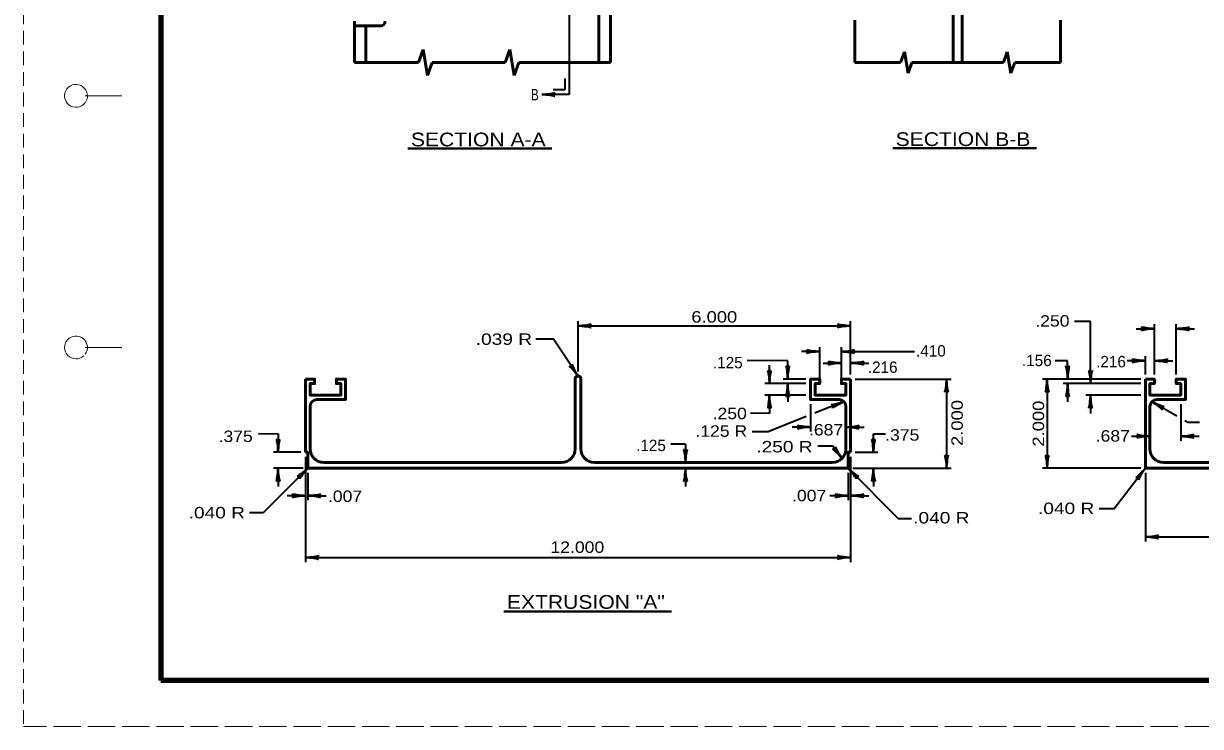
# Model space of a CAD drawing. Extents: x -2 to 679, y -1 to 439.
# Drawn here: x -1.5 to 256, y -0.6 to 153 of the extents above; entities that cross this region are included whole.
import ezdxf
from ezdxf.enums import TextEntityAlignment as Align

# ---------------------------------------------------------------- set-up
doc = ezdxf.new("R2010")
doc.units = 0
doc.linetypes.add('LONG_DASHED', pattern=[7.5, 6, -1.5])
doc.linetypes.add('MEDIUM_DASHED', pattern=[4.5, 3, -1.5])
doc.layers.add('1', color=7, linetype='Continuous', lineweight=53)
doc.layers.add('61', color=7, linetype='Continuous', lineweight=35)

msp = doc.modelspace()

# ---------------------------------------------------------------- linework, layer by layer
at = {"layer": '1', "linetype": 'MEDIUM_DASHED', "lineweight": 13}
msp.add_line((-1.478, 439.398), (-1.538, -0.642), dxfattribs=at)
at = {"layer": '1'}
for p, q in [((124.354, 186.996), (124.354, 144.496)), ((126.854, 186.996), (126.854, 144.496)), ((201.838, 144.496), (201.838, 186.746)), ((203.838, 144.496), (203.838, 186.746)), ((70.854, 153.496), (70.854, 144.496)), ((70.854, 152.496), (76.604, 152.496)), ((73.354, 152.496), (73.354, 144.496)), ((180.338, 153.746), (180.338, 144.496)), ((225.338, 153.746), (225.338, 144.496)), ((84.854, 144.496), (85.88, 147.315)), ((85.88, 147.315), (86.828, 141.677)), ((103.854, 144.496), (104.88, 147.315)), ((104.88, 147.315), (105.828, 141.677)), ((190.338, 144.496), (191.193, 146.845)), ((191.193, 146.845), (191.982, 142.147)), ((212.838, 144.496), (213.693, 146.845)), ((213.693, 146.845), (214.482, 142.147)), ((70.854, 144.496), (84.854, 144.496)), ((86.828, 141.677), (87.854, 144.496)), ((87.854, 144.496), (103.854, 144.496)), ((105.828, 141.677), (106.854, 144.496)), ((106.854, 144.496), (126.854, 144.496)), ((190.338, 144.496), (180.338, 144.496)), ((191.982, 142.147), (192.838, 144.496)), ((202.838, 144.496), (192.838, 144.496)), ((212.838, 144.496), (202.838, 144.496)), ((214.482, 142.147), (215.338, 144.496)), ((225.338, 144.496), (215.338, 144.496)), ((60.149, 75.294), (60.149, 59.294)), ((119.149, 75.294), (119.149, 60.044)), ((120.399, 75.294), (120.399, 60.044)), ((179.399, 75.294), (179.399, 59.294)), ((243.899, 75.294), (243.899, 55.794)), ((61.149, 69.294), (61.149, 60.044)), ((178.399, 69.294), (178.399, 60.044)), ((244.899, 69.294), (244.899, 60.044)), ((64.149, 57.044), (116.149, 57.044)), ((175.399, 57.044), (123.399, 57.044)), ((247.899, 57.044), (299.899, 57.044)), ((60.649, 55.794), (119.774, 55.794)), ((178.899, 55.794), (119.774, 55.794)), ((243.899, 55.794), (303.649, 55.794))]:
    msp.add_line(p, q, dxfattribs=at)
at = {"layer": '1', "lineweight": 35}
for p, q in [((117.854, 171.496), (117.854, 137.496)), ((116.854, 140.996), (116.854, 138.496)), ((117.854, 137.496), (111.854, 137.496)), ((116.854, 138.496), (114.354, 138.496)), ((119.774, 76.923), (119.774, 87.923)), ((179.399, 76.294), (179.399, 87.923)), ((231.899, 87.874), (228.398, 87.874)), ((231.899, 74.294), (231.899, 87.874)), ((119.774, 86.923), (179.399, 86.923)), ((241.899, 86.294), (245.899, 86.294)), ((245.899, 76.294), (245.899, 87.294)), ((250.649, 76.294), (250.649, 87.294)), ((250.649, 86.294), (254.649, 86.294)), ((172.649, 81.294), (168.649, 81.294)), ((172.649, 75.294), (172.649, 82.294)), ((177.399, 75.294), (177.399, 82.294)), ((177.399, 81.294), (193.417, 81.294)), ((243.899, 76.294), (243.899, 80.294)), ((165.649, 79.294), (156.817, 79.343)), ((161.649, 74.294), (161.649, 78.294)), ((165.649, 75.294), (165.649, 79.294)), ((173.399, 78.794), (177.399, 78.794)), ((179.399, 78.794), (183.399, 78.794)), ((226.899, 79.294), (224.139, 79.291)), ((226.899, 75.294), (226.899, 79.294)), ((243.899, 79.294), (239.899, 79.294)), ((245.899, 79.294), (249.899, 79.294)), ((169.649, 75.294), (164.649, 75.294)), ((180.399, 75.294), (201.399, 75.294)), ((200.399, 75.294), (200.399, 55.794)), ((242.899, 75.294), (221.399, 75.294)), ((222.399, 75.294), (222.399, 55.794)), ((169.649, 74.294), (160.649, 74.294)), ((165.649, 74.294), (165.649, 70.294)), ((242.899, 74.294), (225.899, 74.294)), ((226.899, 74.294), (226.899, 70.294)), ((169.649, 71.794), (160.649, 71.794)), ((161.649, 71.794), (161.649, 67.794)), ((170.649, 69.794), (170.649, 63.794)), ((177.96, 70.355), (171.579, 67.831)), ((242.899, 71.794), (230.899, 71.794)), ((231.899, 71.794), (231.899, 67.794)), ((245.339, 70.355), (250.781, 67.238)), ((251.649, 69.794), (251.649, 61.794)), ((161.649, 67.794), (157.529, 67.804)), ((169.719, 67.095), (161.361, 63.789)), ((170.649, 64.794), (166.649, 64.794)), ((178.399, 64.794), (182.399, 64.794)), ((252.517, 66.244), (253.226, 65.838)), ((253.226, 65.838), (255.782, 65.838)), ((54.149, 63.294), (49.865, 63.245)), ((54.149, 63.294), (54.149, 59.294)), ((161.361, 63.789), (157.902, 63.789)), ((184.399, 63.294), (187.038, 63.305)), ((184.399, 59.294), (184.399, 63.294)), ((240.899, 62.794), (244.899, 62.794)), ((251.649, 62.794), (255.649, 62.794)), ((59.149, 59.294), (53.149, 59.294)), ((143.284, 61.044), (140.085, 61.073)), ((143.284, 61.044), (143.284, 57.044)), ((180.399, 59.294), (185.399, 59.294)), ((60.149, 58.294), (60.149, 35.294)), ((179.399, 58.294), (179.399, 35.294)), ((60.649, 55.794), (50.916, 46.065)), ((59.649, 55.794), (53.149, 55.794)), ((54.149, 55.794), (54.149, 51.794)), ((60.649, 54.794), (60.649, 48.794)), ((143.284, 55.794), (143.284, 51.794)), ((178.899, 54.794), (178.899, 48.794)), ((179.899, 55.794), (201.399, 55.794)), ((184.399, 55.794), (184.399, 51.794)), ((242.899, 55.794), (221.399, 55.794)), ((243.899, 54.794), (243.899, 39.794)), ((60.149, 49.794), (56.149, 49.794)), ((60.649, 49.794), (64.649, 49.794)), ((178.899, 49.794), (174.899, 49.794)), ((179.399, 49.794), (183.399, 49.794)), ((50.916, 46.065), (47.908, 46.065)), ((243.899, 40.794), (304.149, 40.794)), ((60.149, 36.294), (179.399, 36.294))]:
    msp.add_line(p, q, dxfattribs=at)
at = {"layer": '1', "lineweight": 40}
for p, q in [((82.56, 125.671), (114.011, 125.671)), ((188.619, 125.744), (220.07, 125.744)), ((103.554, 24.496), (140.195, 24.496))]:
    msp.add_line(p, q, dxfattribs=at)
at = {"layer": '1', "lineweight": 35}
for points in [[(119.774, 75.923), (114.378, 84.044), (110.533, 84.044)], [(177.521, 57.923), (175.496, 60.627), (172.223, 60.627)], [(178.899, 55.794), (189.806, 44.821), (192.769, 44.821)], [(243.899, 55.794), (237.1, 46.907), (233.814, 46.907)]]:
    msp.add_lwpolyline(points, dxfattribs=at)
at = {"layer": '1'}
for points in [[(60.149, 75.294), (62.149, 75.294), (62.149, 74.294), (61.149, 74.294), (61.149, 71.794), (67.899, 71.794), (67.899, 74.294), (66.899, 74.294), (66.899, 75.294), (68.899, 75.294), (68.899, 70.794), (62.649, 70.794)], [(179.399, 75.294), (177.399, 75.294), (177.399, 74.294), (178.399, 74.294), (178.399, 71.794), (171.649, 71.794), (171.649, 74.294), (172.649, 74.294), (172.649, 75.294), (170.649, 75.294), (170.649, 70.794), (176.899, 70.794)], [(243.899, 75.294), (245.899, 75.294), (245.899, 74.294), (244.899, 74.294), (244.899, 71.794), (251.649, 71.794), (251.649, 74.294), (250.649, 74.294), (250.649, 75.294), (252.649, 75.294), (252.649, 70.794), (246.399, 70.794)], [(60.149, 59.294), (60.649, 59.294), (60.649, 55.794)], [(179.399, 59.294), (178.899, 59.294), (178.899, 55.794)]]:
    msp.add_lwpolyline(points, dxfattribs=at)
for centre, radius, start, end in [((76.604, 153.496), 1, 270, 0), ((119.774, 75.298), 0.625, 359.66399, 180.33601), ((62.649, 69.294), 1.5, 90, 180), ((176.899, 69.294), 1.5, 0, 90), ((246.399, 69.294), 1.5, 90, 180), ((64.149, 60.044), 3, 180, 270), ((116.149, 60.044), 3, 270, 0), ((123.399, 60.044), 3, 180, 270), ((175.399, 60.044), 3, 270, 0), ((247.899, 60.044), 3, 180, 270)]:
    msp.add_arc(centre, radius, start, end, dxfattribs=at)
at = {"layer": '1', "lineweight": 40}
for centre, major_axis, ratio, start_param, end_param in [((112.974, 137.285), (-1.756, 0.176), 0.07063, 3.1407148, 5.41811), ((112.945, 137.773), (-1.786, -0.156), 0.122415, 0.8963533, 3.1415927), ((120.865, 87.199), (-1.786, -0.156), 0.122415, 0.8963533, 3.1415927), ((120.865, 87.199), (-1.786, -0.156), 0.122415, 0.8963533, 3.1415927), ((120.895, 86.711), (-1.756, 0.176), 0.07063, 3.1407148, 5.41811), ((120.895, 86.711), (-1.756, 0.176), 0.07063, 3.1407148, 5.41811), ((178.308, 86.647), (1.786, 0.156), 0.122415, 0.8963533, 3.1415927), ((178.279, 87.135), (1.756, -0.176), 0.07063, 3.1407148, 5.41811), ((244.808, 86.018), (1.786, 0.156), 0.122415, 0.8963533, 3.1415927), ((244.808, 86.018), (1.786, 0.156), 0.122415, 0.8963533, 3.1415927), ((244.779, 86.506), (1.756, -0.176), 0.07063, 3.1407148, 5.41811), ((244.779, 86.506), (1.756, -0.176), 0.07063, 3.1407148, 5.41811), ((251.74, 86.571), (-1.786, -0.156), 0.122415, 0.8963533, 3.1415927), ((251.74, 86.571), (-1.786, -0.156), 0.122415, 0.8963533, 3.1415927), ((251.77, 86.083), (-1.756, 0.176), 0.07063, 3.1407148, 5.41811), ((251.77, 86.083), (-1.756, 0.176), 0.07063, 3.1407148, 5.41811), ((171.558, 81.018), (1.786, 0.156), 0.122415, 0.8963533, 3.1415927), ((171.558, 81.018), (1.786, 0.156), 0.122415, 0.8963533, 3.1415927), ((171.529, 81.506), (1.756, -0.176), 0.07063, 3.1407148, 5.41811), ((171.529, 81.506), (1.756, -0.176), 0.07063, 3.1407148, 5.41811), ((178.49, 81.571), (-1.786, -0.156), 0.122415, 0.8963533, 3.1415927), ((178.49, 81.571), (-1.786, -0.156), 0.122415, 0.8963533, 3.1415927), ((178.52, 81.083), (-1.756, 0.176), 0.07063, 3.1407148, 5.41811), ((178.52, 81.083), (-1.756, 0.176), 0.07063, 3.1407148, 5.41811), ((118.94, 76.679), (1.118, -1.401), 0.122415, 0.8963533, 3.1415927), ((119.33, 76.973), (-0.826, 1.56), 0.07063, 6.2823074, 8.5597026), ((165.373, 76.386), (0.156, -1.786), 0.122415, 0.8963533, 3.1415927), ((165.373, 76.386), (0.156, -1.786), 0.122415, 0.8963533, 3.1415927), ((165.861, 76.415), (-0.176, -1.756), 0.07063, 3.1407148, 5.41811), ((165.861, 76.415), (-0.176, -1.756), 0.07063, 3.1407148, 5.41811), ((176.308, 78.518), (1.786, 0.156), 0.122415, 0.8963533, 3.1415927), ((176.308, 78.518), (1.786, 0.156), 0.122415, 0.8963533, 3.1415927), ((176.279, 79.006), (1.756, -0.176), 0.07063, 3.1407148, 5.41811), ((176.279, 79.006), (1.756, -0.176), 0.07063, 3.1407148, 5.41811), ((180.49, 79.071), (-1.786, -0.156), 0.122415, 0.8963533, 3.1415927), ((180.52, 78.583), (-1.756, 0.176), 0.07063, 3.1407148, 5.41811), ((226.623, 76.386), (0.156, -1.786), 0.122415, 0.8963533, 3.1415927), ((226.623, 76.386), (0.156, -1.786), 0.122415, 0.8963533, 3.1415927), ((227.111, 76.415), (-0.176, -1.756), 0.07063, 3.1407148, 5.41811), ((227.111, 76.415), (-0.176, -1.756), 0.07063, 3.1407148, 5.41811), ((242.808, 79.018), (1.786, 0.156), 0.122415, 0.8963533, 3.1415927), ((242.808, 79.018), (1.786, 0.156), 0.122415, 0.8963533, 3.1415927), ((242.779, 79.506), (1.756, -0.176), 0.07063, 3.1407148, 5.41811), ((242.779, 79.506), (1.756, -0.176), 0.07063, 3.1407148, 5.41811), ((246.99, 79.571), (-1.786, -0.156), 0.122415, 0.8963533, 3.1415927), ((247.02, 79.083), (-1.756, 0.176), 0.07063, 3.1407148, 5.41811), ((161.373, 75.386), (0.156, -1.786), 0.122415, 0.8963533, 3.1415927), ((161.373, 75.386), (0.156, -1.786), 0.122415, 0.8963533, 3.1415927), ((161.861, 75.415), (-0.176, -1.756), 0.07063, 3.1407148, 5.41811), ((161.861, 75.415), (-0.176, -1.756), 0.07063, 3.1407148, 5.41811), ((200.188, 74.174), (0.176, 1.756), 0.07063, 3.1407148, 5.41811), ((200.188, 74.174), (0.176, 1.756), 0.07063, 3.1407148, 5.41811), ((200.676, 74.203), (-0.156, 1.786), 0.122415, 0.8963533, 3.1415927), ((200.676, 74.203), (-0.156, 1.786), 0.122415, 0.8963533, 3.1415927), ((222.188, 74.174), (0.176, 1.756), 0.07063, 3.1407148, 5.41811), ((222.188, 74.174), (0.176, 1.756), 0.07063, 3.1407148, 5.41811), ((222.676, 74.203), (-0.156, 1.786), 0.122415, 0.8963533, 3.1415927), ((222.676, 74.203), (-0.156, 1.786), 0.122415, 0.8963533, 3.1415927), ((231.623, 75.386), (0.156, -1.786), 0.122415, 0.8963533, 3.1415927), ((231.623, 75.386), (0.156, -1.786), 0.122415, 0.8963533, 3.1415927), ((232.111, 75.415), (-0.176, -1.756), 0.07063, 3.1407148, 5.41811), ((232.111, 75.415), (-0.176, -1.756), 0.07063, 3.1407148, 5.41811), ((165.438, 73.174), (0.176, 1.756), 0.07063, 3.1407148, 5.41811), ((165.438, 73.174), (0.176, 1.756), 0.07063, 3.1407148, 5.41811), ((165.926, 73.203), (-0.156, 1.786), 0.122415, 0.8963533, 3.1415927), ((165.926, 73.203), (-0.156, 1.786), 0.122415, 0.8963533, 3.1415927), ((226.688, 73.174), (0.176, 1.756), 0.07063, 3.1407148, 5.41811), ((226.688, 73.174), (0.176, 1.756), 0.07063, 3.1407148, 5.41811), ((227.176, 73.203), (-0.156, 1.786), 0.122415, 0.8963533, 3.1415927), ((227.176, 73.203), (-0.156, 1.786), 0.122415, 0.8963533, 3.1415927), ((161.438, 70.674), (0.176, 1.756), 0.07063, 3.1407148, 5.41811), ((161.926, 70.703), (-0.156, 1.786), 0.122415, 0.8963533, 3.1415927), ((176.84, 70.14), (1.698, 0.483), 0.07063, 3.1407148, 5.41811), ((177.047, 69.697), (1.603, 0.802), 0.122415, 0.8963533, 3.1415927), ((231.688, 70.674), (0.176, 1.756), 0.07063, 3.1407148, 5.41811), ((232.176, 70.703), (-0.156, 1.786), 0.122415, 0.8963533, 3.1415927), ((246.206, 69.615), (1.437, -1.025), 0.07063, 6.2823074, 8.5597026), ((246.423, 70.053), (-1.627, 0.752), 0.122415, 0.8963533, 3.1415927), ((169.558, 64.518), (1.786, 0.156), 0.122415, 0.8963533, 3.1415927), ((169.558, 64.518), (1.786, 0.156), 0.122415, 0.8963533, 3.1415927), ((169.529, 65.006), (1.756, -0.176), 0.07063, 3.1407148, 5.41811), ((169.529, 65.006), (1.756, -0.176), 0.07063, 3.1407148, 5.41811), ((179.49, 65.071), (-1.786, -0.156), 0.122415, 0.8963533, 3.1415927), ((179.52, 64.583), (-1.756, 0.176), 0.07063, 3.1407148, 5.41811), ((53.873, 60.386), (0.156, -1.786), 0.122415, 0.8963533, 3.1415927), ((53.873, 60.386), (0.156, -1.786), 0.122415, 0.8963533, 3.1415927), ((54.361, 60.415), (-0.176, -1.756), 0.07063, 3.1407148, 5.41811), ((54.361, 60.415), (-0.176, -1.756), 0.07063, 3.1407148, 5.41811), ((184.123, 60.386), (0.156, -1.786), 0.122415, 0.8963533, 3.1415927), ((184.123, 60.386), (0.156, -1.786), 0.122415, 0.8963533, 3.1415927), ((184.611, 60.415), (-0.176, -1.756), 0.07063, 3.1407148, 5.41811), ((184.611, 60.415), (-0.176, -1.756), 0.07063, 3.1407148, 5.41811), ((243.808, 62.518), (1.786, 0.156), 0.122415, 0.8963533, 3.1415927), ((243.779, 63.006), (1.756, -0.176), 0.07063, 3.1407148, 5.41811), ((252.74, 63.071), (-1.786, -0.156), 0.122415, 0.8963533, 3.1415927), ((252.77, 62.583), (-1.756, 0.176), 0.07063, 3.1407148, 5.41811), ((143.007, 58.136), (0.156, -1.786), 0.122415, 0.8963533, 3.1415927), ((143.495, 58.165), (-0.176, -1.756), 0.07063, 3.1407148, 5.41811), ((176.645, 58.631), (1.195, -1.336), 0.122415, 0.8963533, 3.1415927), ((177.018, 58.947), (0.912, -1.511), 0.07063, 3.1407148, 5.41811), ((200.123, 56.886), (0.156, -1.786), 0.122415, 0.8963533, 3.1415927), ((200.123, 56.886), (0.156, -1.786), 0.122415, 0.8963533, 3.1415927), ((200.611, 56.915), (-0.176, -1.756), 0.07063, 3.1407148, 5.41811), ((200.611, 56.915), (-0.176, -1.756), 0.07063, 3.1407148, 5.41811), ((222.123, 56.886), (0.156, -1.786), 0.122415, 0.8963533, 3.1415927), ((222.123, 56.886), (0.156, -1.786), 0.122415, 0.8963533, 3.1415927), ((222.611, 56.915), (-0.176, -1.756), 0.07063, 3.1407148, 5.41811), ((222.611, 56.915), (-0.176, -1.756), 0.07063, 3.1407148, 5.41811), ((53.938, 54.674), (0.176, 1.756), 0.07063, 3.1407148, 5.41811), ((53.938, 54.674), (0.176, 1.756), 0.07063, 3.1407148, 5.41811), ((54.426, 54.703), (-0.156, 1.786), 0.122415, 0.8963533, 3.1415927), ((54.426, 54.703), (-0.156, 1.786), 0.122415, 0.8963533, 3.1415927), ((59.707, 55.152), (-1.366, -1.118), 0.07063, 6.2823074, 8.5597026), ((59.707, 55.152), (-1.366, -1.118), 0.07063, 6.2823074, 8.5597026), ((60.073, 54.828), (1.153, 1.373), 0.122415, 0.8963533, 3.1415927), ((60.073, 54.828), (1.153, 1.373), 0.122415, 0.8963533, 3.1415927), ((143.072, 54.674), (0.176, 1.756), 0.07063, 3.1407148, 5.41811), ((143.56, 54.703), (-0.156, 1.786), 0.122415, 0.8963533, 3.1415927), ((179.539, 54.851), (1.114, -1.37), 0.07063, 6.2823074, 8.5597026), ((179.864, 55.215), (-1.37, 1.156), 0.122415, 0.8963533, 3.1415927), ((184.188, 54.674), (0.176, 1.756), 0.07063, 3.1407148, 5.41811), ((184.676, 54.703), (-0.156, 1.786), 0.122415, 0.8963533, 3.1415927), ((243.05, 55.033), (1.207, 1.288), 0.07063, 3.1407148, 5.41811), ((243.05, 55.033), (1.207, 1.288), 0.07063, 3.1407148, 5.41811), ((243.456, 54.76), (0.961, 1.513), 0.122415, 0.8963533, 3.1415927), ((243.456, 54.76), (0.961, 1.513), 0.122415, 0.8963533, 3.1415927), ((59.058, 49.518), (1.786, 0.156), 0.122415, 0.8963533, 3.1415927), ((59.058, 49.518), (1.786, 0.156), 0.122415, 0.8963533, 3.1415927), ((59.029, 50.006), (1.756, -0.176), 0.07063, 3.1407148, 5.41811), ((59.029, 50.006), (1.756, -0.176), 0.07063, 3.1407148, 5.41811), ((61.74, 50.071), (-1.786, -0.156), 0.122415, 0.8963533, 3.1415927), ((61.77, 49.583), (-1.756, 0.176), 0.07063, 3.1407148, 5.41811), ((177.808, 49.518), (1.786, 0.156), 0.122415, 0.8963533, 3.1415927), ((177.808, 49.518), (1.786, 0.156), 0.122415, 0.8963533, 3.1415927), ((177.779, 50.006), (1.756, -0.176), 0.07063, 3.1407148, 5.41811), ((177.779, 50.006), (1.756, -0.176), 0.07063, 3.1407148, 5.41811), ((180.49, 50.071), (-1.786, -0.156), 0.122415, 0.8963533, 3.1415927), ((180.52, 49.583), (-1.756, 0.176), 0.07063, 3.1407148, 5.41811), ((244.99, 41.071), (-1.786, -0.156), 0.122415, 0.8963533, 3.1415927), ((245.02, 40.583), (-1.756, 0.176), 0.07063, 3.1407148, 5.41811), ((61.24, 36.571), (-1.786, -0.156), 0.122415, 0.8963533, 3.1415927), ((61.24, 36.571), (-1.786, -0.156), 0.122415, 0.8963533, 3.1415927), ((61.27, 36.083), (-1.756, 0.176), 0.07063, 3.1407148, 5.41811), ((61.27, 36.083), (-1.756, 0.176), 0.07063, 3.1407148, 5.41811), ((178.308, 36.018), (1.786, 0.156), 0.122415, 0.8963533, 3.1415927), ((178.279, 36.506), (1.756, -0.176), 0.07063, 3.1407148, 5.41811)]:
    msp.add_ellipse(centre, major_axis=major_axis, ratio=ratio, start_param=start_param, end_param=end_param, dxfattribs=at)
at = {"layer": '61', "lineweight": 13}
for p, q in [((11.941, 137.218), (19.941, 137.218)), ((11.961, 82.198), (19.941, 82.198))]:
    msp.add_line(p, q, dxfattribs=at)
at = {"layer": '61', "lineweight": 158}
msp.add_line((667.582, 9.358), (28.521, 9.378), dxfattribs=at)
at = {"layer": '61', "linetype": 'LONG_DASHED', "lineweight": 13}
msp.add_line((678.521, -0.622), (-1.538, -0.642), dxfattribs=at)
at = {"layer": '61', "lineweight": 158}
msp.add_lwpolyline([(667.562, 429.398), (28.521, 429.398), (28.521, 9.378)], dxfattribs=at)
at = {"layer": '61', "lineweight": 13}
for centre, start, end in [((9.939, 137.199), 322.67175, 321.71615), ((9.939, 82.199), 323.13009, 312.31439)]:
    msp.add_arc(centre, 2.5, start, end, dxfattribs=at)

# ---------------------------------------------------------------- texts
at = {"layer": '1'}
for s, height, width, p in [('B', 2.5, 0.75, (109.5, 136.203)), ('SECTION A-A', 3, 1.15, (83.212, 126.156)), ('SECTION B-B', 3, 1.15, (189.271, 126.229))]:
    msp.add_text(s, height=height, dxfattribs=dict(at, width=width)).set_placement(p)
for s, height, width, p in [('6.000', 2.5, 1.2, (149.587, 87.635)), ('.250', 2.5, 1.15, (223.563, 86.751)), ('.039 R', 2.5, 1.25, (103.554, 82.762)), ('.250', 2.5, 1.15, (152.972, 66.522)), ('.125 R', 2.5, 1.15, (151.121, 62.675)), ('.687', 2.5, 1.15, (174.049, 62.96)), ('.375', 2.5, 1.15, (44.88, 61.536)), ('.375', 2.5, 1.15, (190.712, 61.82)), ('.687', 2.5, 1.15, (236.779, 61.619)), ('.250 R', 2.5, 1.25, (164.935, 59.256)), ('.007', 2.5, 1.15, (68.806, 48.429)), ('.007', 2.5, 1.15, (170.346, 48.572)), ('.040 R', 2.5, 1.25, (40.75, 44.836)), ('.040 R', 2.5, 1.25, (226.572, 45.78)), ('.040 R', 2.5, 1.25, (199.256, 43.728)), ('12.000', 2.5, 1.15, (119.632, 37.292)), ('EXTRUSION "A"', 3, 1.15, (121.499, 25.066))]:
    msp.add_text(s, height=height, dxfattribs=dict(at, width=width)).set_placement(p, align=Align.CENTER)
for s, p in [('.410', (196.978, 80.198)), ('.125', (152.545, 77.633)), ('.156', (220.161, 78.112)), ('.216', (236.387, 77.85)), ('.216', (186.439, 76.636)), ('.125', (135.74, 59.541))]:
    msp.add_text(s, height=2.5, dxfattribs=at).set_placement(p, align=Align.CENTER)
at = {"layer": '1', "width": 1.2}
for p in [(203.96, 65.687), (221.745, 65.544)]:
    msp.add_text('2.000', height=2.5, rotation=90, dxfattribs=at).set_placement(p, align=Align.CENTER)

doc.saveas('drawing.dxf')
